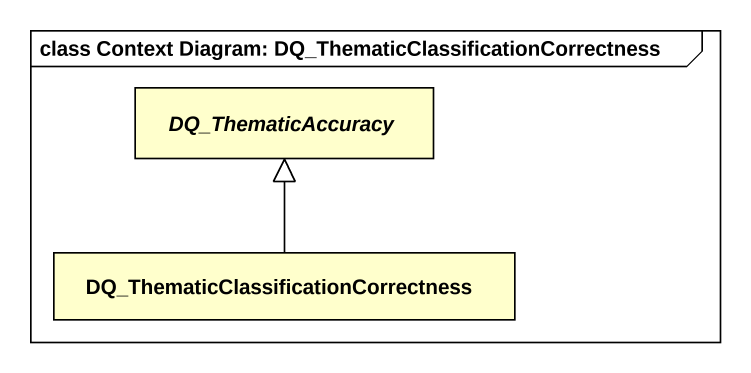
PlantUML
@startuml
mainframe class Context Diagram: DQ_ThematicClassificationCorrectness
hide circle
hide empty members
abstract class DQ_ThematicAccuracy
class "DQ_ThematicClassificationCorrectness" as DQ_ThematicClassificationCor
DQ_ThematicClassificationCor -up-|> DQ_ThematicAccuracy
@enduml
